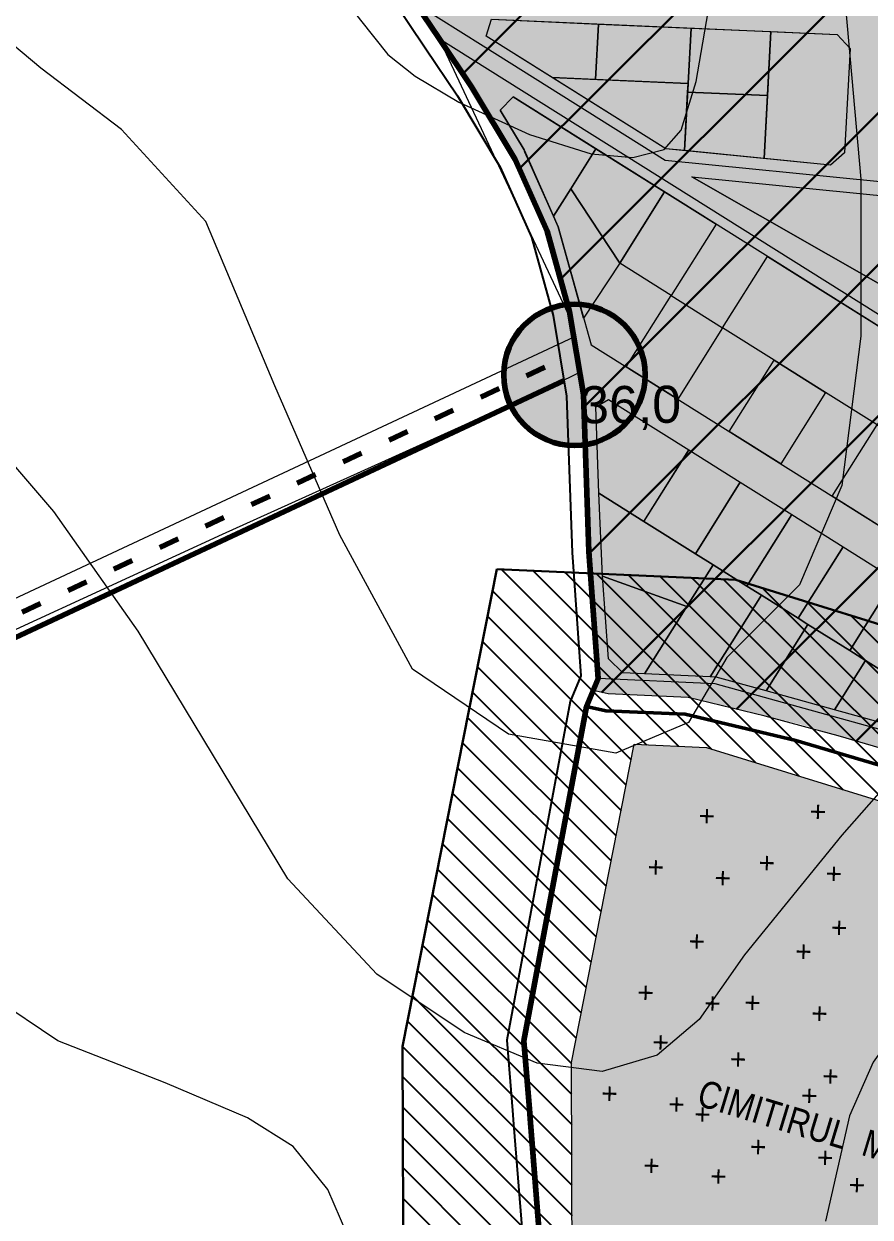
# Model space of a CAD drawing. Header units: metres. Extents: x 783184 to 1587399, y 282652 to 580595.
# Drawn here: x 787192 to 787442.6, y 290599.4 to 290953.1 of the extents above; entities that cross this region are included whole.
import ezdxf

# ---------------------------------------------------------------- set-up
doc = ezdxf.new("R2010")
doc.units = ezdxf.units.M
doc.header["$LTSCALE"] = 0.5
doc.linetypes.add('ACAD_ISO03W100', pattern=[30, 12, -18])
for name, color, linetype in [('atrageri in intravilan', 18, 'CONTINUOUS'), ('cimitire', 42, 'CONTINUOUS'), ('cladiri', 18, 'CONTINUOUS'), ('curbe  de nivelI', 7, 'CONTINUOUS'), ('denumire strazi', 3, 'CONTINUOUS'), ('Legenda', 7, 'CONTINUOUS'), ('Limita intravilan existent', 1, 'CONTINUOUS'), ('Limita intravilan propus', 5, 'CONTINUOUS'), ('strazi', 7, 'CONTINUOUS')]:
    doc.layers.add(name, color=color, linetype=linetype)
doc.layers.add('cote de nivel', color=1, linetype='CONTINUOUS', lineweight=211)
doc.layers.add('Limite proprietati', color=7, linetype='CONTINUOUS', lineweight=5)
doc.styles.add('arial', font='arial.ttf')
doc.styles.add('Arial Norrov', font='ARIALN.TTF')
doc.styles.get("Standard").update_dxf_attribs({"font": 'arial.ttf'})

msp = doc.modelspace()

# ---------------------------------------------------------------- hatches: boundary and pattern name
at = {"layer": 'atrageri in intravilan', "linetype": 'ByBlock', "lineweight": 30, "true_color": 0xffff66}
msp.add_hatch(color=51, dxfattribs=at).paths.add_polyline_path([(787622.819, 291089.142), (787626.221, 291147.73), (787200.876, 291166.532), (787215.809, 291133.85), (787227.791, 291103.978), (787245.229, 291069.62), (787267.483, 291025.199), (787287.192, 290989.503), (787305.485, 290962.905), (787314.96, 290948.756), (787324.583, 290934.385), (787337.51, 290912.87), (787346.978, 290891.575), (787353.599, 290867.695), (787357.706, 290843.217), (787359.309, 290796.625), (787362.016, 290759.053), (787360.53012, 290755.44407), (787365.03235, 290754.38587), (787388.51964, 290753.40557), (787421.87725, 290745.46328), (787488.9317, 290725.68441), (787528.7852, 290718.02846), (787529.95703, 290722.86798), (787538.96346, 290726.91124), (787569.11817, 290788.52623), (787571.32933, 290793.0486), (787599.47128, 290850.529), (787605.59416, 290886.63828), (787607.05698, 290894.81402), (787611.54047, 290894.86351)])
at = {"layer": 'atrageri in intravilan', "linetype": 'ByBlock', "lineweight": 30}
h = msp.add_hatch(dxfattribs=at)
h.set_pattern_fill('ANSI31', color=6, scale=10, style=0)
h.paths.add_polyline_path([(787622.819, 291089.142), (787626.221, 291147.73), (787200.876, 291166.532), (787215.809, 291133.85), (787227.791, 291103.978), (787245.229, 291069.62), (787267.483, 291025.199), (787287.192, 290989.503), (787305.485, 290962.905), (787314.96, 290948.756), (787324.583, 290934.385), (787337.51, 290912.87), (787346.978, 290891.575), (787353.599, 290867.695), (787357.706, 290843.217), (787359.309, 290796.625), (787362.016, 290759.053), (787360.53012, 290755.44407), (787365.03235, 290754.38587), (787388.51964, 290753.40557), (787421.87725, 290745.46328), (787488.9317, 290725.68441), (787528.7852, 290718.02846), (787529.95703, 290722.86798), (787538.96346, 290726.91124), (787569.11817, 290788.52623), (787571.32933, 290793.0486), (787599.47128, 290850.529), (787605.59416, 290886.63828), (787607.05698, 290894.81402), (787611.54047, 290894.86351)])
at = {"layer": 'cimitire', "lineweight": 30, "true_color": 0xebb000}
msp.add_hatch(color=40, dxfattribs=at).paths.add_polyline_path([(787639.32095, 290629.22104), (787616.90899, 290644.76253), (787546.59818, 290695.90213), (787453.37307, 290720.26761), (787394.14924, 290738.57912), (787372.75501, 290739.54318), (787354.16109, 290645.19991), (787354.37003, 290582.89647), (787387.92585, 290503.47699), (787395.50754, 290491.71534), (787399.72132, 290479.08128), (787407.75379, 290465.30466), (787421.19719, 290449.30485), (787457.70514, 290415.31671), (787469.62074, 290406.47975)])
at = {"layer": 'Legenda', "lineweight": 25}
h = msp.add_hatch(dxfattribs=at)
h.set_pattern_fill('ANSI31', color=16, scale=2, angle=90, style=0)
h.set_pattern_definition([(135, (4840.457, 0), (-4.49012806, -4.49012806), [])])
h.paths.add_polyline_path([(787568.37447, 290741.89018), (787467.08632, 290768.36303), (787402.79917, 290788.24007), (787332.01934, 290791.42953), (787304.14473, 290649.99712), (787304.40399, 290572.68677), (787343.55387, 290480.02734), (787350.06917, 290469.92001), (787353.9246, 290458.36035), (787366.71714, 290436.41967), (787384.88607, 290414.79573), (787425.67849, 290376.81884), (787479.48102, 290336.91729), (787710.78149, 290640.51244), (787645.86385, 290685.52935)])
h.paths.add_polyline_path([(787372.75501, 290739.54318), (787394.14924, 290738.57912), (787453.37307, 290720.26761), (787546.59818, 290695.90213), (787616.90899, 290644.76253), (787639.32095, 290629.22104), (787469.62074, 290406.47975), (787457.70514, 290415.31671), (787421.19719, 290449.30485), (787407.75379, 290465.30466), (787399.72132, 290479.08128), (787395.50754, 290491.71534), (787387.92585, 290503.47699), (787354.37003, 290582.89647), (787354.16109, 290645.19991)], flags=16)
at = {"layer": 'strazi', "lineweight": 80}
msp.add_hatch(color=255, dxfattribs=at).paths.add_polyline_path([(787375.95622, 290849.03111, 1), (787334.07416, 290849.03111, 1)])

# ---------------------------------------------------------------- linework, layer by layer
at = {"layer": 'curbe  de nivelI', "color": 21, "lineweight": 5}
for points in [[(787260.01122, 290991.02246), (787267.38369, 290984.50414), (787280.71084, 290968.34998), (787291.62773, 290954.17965), (787299.70908, 290943.97699), (787307.85176, 290937.54658), (787320.7536, 290929.89461), (787341.73673, 290920.25879), (787360.0261, 290914.59067), (787372.3608, 290913.45701), (787381.57638, 290915.866), (787386.68039, 290921.53412), (787391.07553, 290935.98783), (787395.61246, 290962.48633), (787402.15601, 290992.30779)], [(787435.33503, 290958.04326), (787439.87434, 290907.00313), (787439.87434, 290860.49995), (787434.2002, 290816.2652), (787421.71711, 290786.77533), (787400.15546, 290765.22508), (787388.80725, 290745.94325), (787367.24554, 290736.86948), (787335.4705, 290742.54058), (787307.09989, 290761.82241), (787285.53818, 290801.52025), (787266.24618, 290845.75503), (787245.81936, 290894.52669), (787220.85323, 290921.74809), (787197.02193, 290939.89567), (787168.65131, 290963.71436)], [(787508.12652, 290956.33956), (787512.9488, 290928.49212), (787514.02045, 290902.51905), (787511.92396, 290868.43007), (787502.80813, 290819.03859), (787491.29336, 290789.78736), (787475.9403, 290763.41328), (787455.30964, 290736.55968), (787434.19925, 290712.58323), (787405.41233, 290677.09812), (787391.97841, 290657.91697), (787379.50407, 290647.36733), (787363.19143, 290642.57203), (787344.00019, 290644.9697), (787322.40996, 290654.08073), (787296.5017, 290671.34377), (787270.11372, 290699.63596), (787225.80622, 290773.04102), (787200.85754, 290808.52617), (787185.98427, 290825.78918)], [(787487.17524, 290677.61665), (787468.01902, 290670.52552), (787456.66724, 290663.78895), (787443.54167, 290645.35197), (787436.44675, 290629.39689), (787429.35189, 290598.19586)], [(787289.45127, 290590.20892), (787282.00162, 290607.5822), (787271.71404, 290620.34629), (787258.23374, 290628.85566), (787233.75638, 290639.13782), (787202.0549, 290651.67848), (787182.89873, 290664.44253)]]:
    msp.add_lwpolyline(points, dxfattribs=at)
at = {"layer": 'Legenda', "color": 16, "lineweight": 30}
msp.add_lwpolyline([(787332.01934, 290791.42953), (787402.79917, 290788.24007), (787467.08632, 290768.36303), (787568.37447, 290741.89018), (787645.86385, 290685.52935), (787710.78149, 290640.51244), (787479.48102, 290336.91729), (787425.67849, 290376.81884), (787384.88607, 290414.79573), (787366.71714, 290436.41967), (787353.9246, 290458.36035), (787350.06917, 290469.92001), (787343.55387, 290480.02734), (787304.40399, 290572.68677), (787304.14473, 290649.99712)], close=True, dxfattribs=at)
at = {"layer": 'Limita intravilan existent', "color": 0, "lineweight": 50}
msp.add_lwpolyline([(787487.75, 290720.82), (787420.59, 290740.63), (787387.83, 290748.43), (787364.35, 290749.41), (787358.602, 290750.761), (787340.055, 290651.61), (787341.667, 290631.357), (787341.985, 290627.369), (787345.775, 290579.767)], dxfattribs=at)
at = {"layer": 'Limita intravilan propus', "color": 0, "lineweight": 50}
msp.add_lwpolyline([(787305.485, 290962.905), (787314.96, 290948.756), (787324.583, 290934.385), (787337.51, 290912.87), (787346.978, 290891.575), (787353.599, 290867.695), (787357.706, 290843.217), (787359.309, 290796.625), (787362.016, 290759.053), (787358.602, 290750.761), (787340.055, 290651.61), (787341.667, 290631.357), (787341.985, 290627.369), (787345.775, 290579.767)], dxfattribs=at)
at = {"layer": 'Limita intravilan propus', "color": 1, "lineweight": 211}
msp.add_lwpolyline([(787305.485, 290962.905), (787314.96, 290948.756), (787324.583, 290934.385), (787337.51, 290912.87), (787346.978, 290891.575), (787353.599, 290867.695), (787357.706, 290843.217), (787359.309, 290796.625), (787362.016, 290759.053), (787358.602, 290750.761), (787340.055, 290651.61), (787341.667, 290631.357), (787341.985, 290627.369), (787345.775, 290579.767)], dxfattribs=at)
msp.add_lwpolyline([(787305.485, 290962.905), (787314.96, 290948.756), (787324.583, 290934.385), (787337.51, 290912.87), (787346.978, 290891.575), (787353.599, 290867.695), (787357.706, 290843.217), (787359.309, 290796.625), (787362.016, 290759.053), (787358.602, 290750.761), (787340.055, 290651.61), (787341.667, 290631.357), (787341.985, 290627.369), (787345.775, 290579.767)], dxfattribs=at)
at = {"layer": 'Limita intravilan propus', "color": 0, "lineweight": 25}
msp.add_lwpolyline([(787301.34773, 290960.09716), (787310.80549, 290945.9739), (787320.36023, 290931.70485), (787333.06597, 290910.55809), (787342.25874, 290889.88214), (787348.71108, 290866.61043), (787352.72031, 290842.71518), (787354.31518, 290796.35929), (787356.94432, 290759.86794), (787353.78211, 290752.18749), (787335.01802, 290651.87594), (787336.68276, 290630.96029), (787337.00082, 290626.97157), (787340.51299, 290582.85904)], dxfattribs=at)
msp.add_lwpolyline([(787301.34773, 290960.09716), (787310.80549, 290945.9739), (787320.36023, 290931.70485), (787333.06597, 290910.55809), (787342.25874, 290889.88214), (787348.71108, 290866.61043), (787352.72031, 290842.71518), (787354.31518, 290796.35929), (787356.94432, 290759.86794), (787353.78211, 290752.18749), (787335.01802, 290651.87594), (787336.68276, 290630.96029), (787337.00082, 290626.97157), (787340.51299, 290582.85904)], dxfattribs=at)
at = {"layer": 'Limite proprietati', "color": 0, "lineweight": 5}
for points in [[(787445.58, 290906.29), (787381.93, 290912.6), (787327.99, 290946.48), (787308.14, 290958.94), (787287.19, 290989.5), (787267.48, 291025.2), (787245.23, 291069.62), (787229.29, 291101.03), (787227.79, 291103.98), (787227.79, 291106.61), (787227.80284, 291106.60214)], [(787330.47, 290954.42), (787362.16, 290953.02), (787361.3, 290936.59), (787348.47, 290937.16), (787328.91, 290949.44), (787330.47, 290954.42), (787330.47, 290954.42)], [(787362.16, 290953.02), (787389.57, 290951.81), (787388.7, 290935.38), (787361.3, 290936.59), (787362.16, 290953.02), (787362.16, 290953.02)], [(787389.57, 290951.81), (787413.23, 290950.76), (787412.23, 290931.79), (787388.56, 290932.84), (787388.7, 290935.38), (787389.57, 290951.81), (787389.57, 290951.81)], [(787314.96, 290948.76), (787573.61, 290786.33), (787542.66, 290723.09), (787534.24, 290719.31), (787396.73, 290757.47), (787362.02, 290759.05), (787359.31, 290796.63), (787357.71, 290843.22), (787356.60826, 290849.78219)], [(787353.98714, 290865.3941), (787314.96, 290948.76)], [(787413.23, 290950.76), (787432.87, 290949.9), (787436.66, 290945.72), (787435.02, 290914.81), (787430.83, 290911.21), (787411.24, 290913.15), (787413.23, 290950.76), (787413.23, 290950.76)], [(787348.47, 290937.16), (787388.7, 290935.38), (787387.64, 290915.49), (787382.11, 290916.04), (787348.47, 290937.16), (787348.47, 290937.16)], [(787336.9, 290931.43), (787361.4, 290916.05), (787353.96, 290904.19), (787348.84, 290896.04), (787340.37, 290915.07), (787340.09, 290915.7), (787333.03, 290927.45), (787336.9, 290931.43), (787336.9, 290931.43)], [(787388.56, 290932.84), (787412.23, 290931.79), (787411.24, 290913.15), (787387.64, 290915.49), (787388.56, 290932.84), (787388.56, 290932.84)], [(787361.4, 290916.05), (787381.73, 290903.28), (787368.43, 290882.11), (787353.96, 290904.19), (787361.4, 290916.05), (787361.4, 290916.05)], [(787346.03137, 290902.3503), (787346.03851, 290902.32757)], [(787353.96, 290904.19), (787368.43, 290882.11), (787357.75, 290865.88), (787355.27, 290874.8), (787350.25, 290892.86), (787348.84, 290896.04), (787353.96, 290904.19), (787353.96, 290904.19)], [(787381.73, 290903.28), (787396.97, 290893.71), (787383.68, 290872.54), (787368.43, 290882.11), (787381.73, 290903.28), (787381.73, 290903.28)], [(787412.22, 290884.14), (787457.95, 290855.42), (787444.65, 290834.25), (787429.41, 290843.82), (787414.16, 290853.39), (787398.92, 290862.97), (787412.22, 290884.14), (787412.22, 290884.14)], [(787383.68, 290872.54), (787398.92, 290862.97), (787385.63, 290841.8), (787370.38, 290851.37), (787383.68, 290872.54), (787383.68, 290872.54)], [(787354.85124, 290860.24736), (787353.98714, 290865.3941)], [(787359.75924, 290858.63261), (787359.99257, 290857.88955)], [(787414.16, 290853.39), (787429.41, 290843.82), (787416.11, 290822.65), (787400.87, 290832.22), (787414.16, 290853.39), (787414.16, 290853.39)], [(787365.07, 290841.72), (787388.89, 290826.76), (787375.62, 290805.64), (787375.59, 290805.59), (787362.21, 290813.99), (787361.33, 290839.57), (787365.07, 290841.72), (787365.07, 290841.72)], [(787444.65, 290834.25), (787459.9, 290824.68), (787453.77, 290814.92), (787446.6, 290803.51), (787431.36, 290813.08), (787444.65, 290834.25), (787444.65, 290834.25)], [(787388.89, 290826.76), (787404.13, 290817.19), (787390.84, 290796.01), (787375.59, 290805.59), (787388.89, 290826.76), (787388.89, 290826.76)], [(787404.13, 290817.19), (787419.38, 290807.61), (787406.08, 290786.44), (787396.08, 290792.72), (787390.84, 290796.01), (787404.13, 290817.19), (787404.13, 290817.19)], [(787362.21, 290813.99), (787375.59, 290805.59), (787390.84, 290796.01), (787396.08, 290792.72), (787388.35, 290780.4), (787363.34, 290789.35), (787362.21, 290813.99), (787362.21, 290813.99)], [(787419.38, 290807.61), (787434.62, 290798.04), (787421.32, 290776.87), (787410.4, 290783.73), (787406.08, 290786.44), (787419.38, 290807.61), (787419.38, 290807.61)], [(787434.62, 290798.04), (787449.86, 290788.47), (787436.57, 290767.3), (787424.2, 290775.06), (787421.32, 290776.87), (787434.62, 290798.04), (787434.62, 290798.04)], [(787396.08, 290792.72), (787406.08, 290786.44), (787410.4, 290783.73), (787395.21, 290759.55), (787375.8, 290760.43), (787388.35, 290780.4), (787396.08, 290792.72), (787396.08, 290792.72)], [(787363.34, 290789.35), (787388.35, 290780.4), (787375.8, 290760.43), (787369.39, 290760.72), (787365.11, 290764.89), (787363.34, 290789.35), (787363.34, 290789.35)], [(787449.86, 290788.47), (787465.11, 290778.9), (787451.81, 290757.72), (787441.27, 290764.34), (787436.57, 290767.3), (787449.86, 290788.47), (787449.86, 290788.47)], [(787410.4, 290783.73), (787421.32, 290776.87), (787424.2, 290775.06), (787411.83, 290755.36), (787397.05, 290759.46), (787395.21, 290759.55), (787410.4, 290783.73), (787410.4, 290783.73)], [(787424.2, 290775.06), (787436.57, 290767.3), (787441.27, 290764.34), (787432.09, 290749.74), (787411.83, 290755.36), (787424.2, 290775.06), (787424.2, 290775.06)], [(787441.27, 290764.34), (787451.81, 290757.72), (787467.05, 290748.15), (787462.71, 290741.24), (787432.09, 290749.74), (787441.27, 290764.34), (787441.27, 290764.34)]]:
    msp.add_lwpolyline(points, dxfattribs=at)
at = {"layer": 'strazi', "color": 0, "lineweight": 20}
for p, q in [((787389.78, 290907.68), (787610.52, 290885.78)), ((787389.78, 290907.68), (787450.82, 290872.89)), ((787450.82, 290872.89), (787389.78, 290907.68))]:
    msp.add_line(p, q, dxfattribs=at)
for points in [[(787328.91, 290949.44), (787330.47, 290954.42), (787432.87, 290949.9), (787436.66, 290945.72), (787435.02, 290914.81), (787430.83, 290911.21), (787382.11, 290916.04), (787328.91, 290949.44)], [(787354.85124, 290860.24736), (787058.27354, 290721.37974), (787061.42688, 290712.10261), (787061.05283, 290703.84659), (787058.86394, 290697.24689), (787054.63855, 290691.74003), (787041.42208, 290684.96104), (787025.71194, 290676.83308), (786962.49734, 290653.91771), (786864.45443, 290614.50737), (786809.93997, 290590.84921), (786714.70937, 290553.76114), (786703.64024, 290549.72278), (786698.61378, 290547.88897), (786694.6076, 290545.95762), (786686.74932, 290539.71774)], [(786688.20531, 290536.26092), (786700.03826, 290544.69403), (786713.62878, 290548.94584), (786730.40566, 290555.30648), (786823.43351, 290591.85667), (786915.00672, 290630.53276), (786985.54996, 290657.1023), (787012.80026, 290666.94635), (787034.48136, 290675.28775), (787047.50387, 290682.45094), (787059.33497, 290690.62158), (787066.6913, 290699.68015), (787068.1875, 290708.18377), (787068.1875, 290713.51988), (787068.51999, 290717.68631), (787073.1887, 290720.68307), (787081.70875, 290724.68728), (787154.63483, 290757.54915), (787250.77978, 290801.77479), (787353.42212, 290848.28002), (787356.60826, 290849.78219)]]:
    msp.add_lwpolyline(points, dxfattribs=at)
msp.add_lwpolyline([(787336.9, 290931.43), (787333.03, 290927.45), (787340.09, 290915.7), (787350.25, 290892.86), (787359.96, 290857.91), (787545.09, 290741.66), (787550.23, 290743.12), (787568.82, 290781.1), (787567.19, 290786.82), (787336.9, 290931.43)], close=True, dxfattribs=at)
at = {"layer": 'strazi', "linetype": 'ACAD_ISO03W100', "lineweight": 80}
msp.add_lwpolyline([(787346.27901, 290851.30595), (786924.22689, 290653.50149), (786505.61399, 290454.87114)], dxfattribs=at)
at = {"layer": 'strazi', "lineweight": 80}
msp.add_lwpolyline([(787352.0132, 290847.36714), (786926.77315, 290648.06858), (786507.90944, 290449.23006)], dxfattribs=at)
at = {"layer": 'strazi', "lineweight": 20}
for points in [[(787545.09, 290741.66), (787538.78971, 290726.81993), (787530.39629, 290722.92575), (787528.89756, 290717.73346), (787488.08832, 290725.90639), (787433.11591, 290742.01086), (787411.55357, 290747.83826), (787388.7478, 290753.38271), (787364.99908, 290754.43746), (787360.54149, 290755.47168)], [(787372.75501, 290739.54318), (787394.14924, 290738.57912), (787453.37307, 290720.26761), (787546.59818, 290695.90213), (787616.90899, 290644.76253), (787639.32095, 290629.22104), (787469.62074, 290406.47975), (787457.70514, 290415.31671), (787421.19719, 290449.30485), (787407.75379, 290465.30466), (787399.72132, 290479.08128), (787395.50754, 290491.71534), (787387.92585, 290503.47699), (787354.37003, 290582.89647), (787354.16109, 290645.19991), (787372.75501, 290739.54318)]]:
    msp.add_lwpolyline(points, dxfattribs=at)
at = {"layer": 'strazi', "lineweight": 80}
msp.add_circle((787355.01519, 290849.03111), 20.94103, dxfattribs=at)

# ---------------------------------------------------------------- texts
at = {"layer": 'cladiri', "color": 0, "lineweight": 30}
for p in [(787424.63972, 290716.67188), (787391.71542, 290715.39), (787376.58397, 290700.2175), (787409.50827, 290701.49938), (787396.41912, 290697.01679), (787429.34342, 290698.29867), (787430.8874, 290682.27147), (787388.72208, 290678.21605), (787420.3634, 290675.2251), (787373.59063, 290663.04355), (787405.23195, 290660.0526), (787393.42578, 290659.84284), (787425.0671, 290656.8519), (787378.03251, 290648.30588), (787400.99956, 290643.29949), (787428.32145, 290638.26092), (787362.90106, 290633.13338), (787422.07376, 290632.49609), (787382.73622, 290629.93268), (787390.43245, 290626.94138), (787406.94232, 290617.32359), (787426.77747, 290614.12288), (787375.301, 290611.76888), (787395.13615, 290608.56817), (787436.18406, 290606.0044)]:
    msp.add_text('+', height=6, rotation=358.42, dxfattribs=at).set_placement(p)
at = {"layer": 'cote de nivel', "color": 32, "lineweight": 30, "style": 'arial'}
msp.add_text('36,0', height=11, rotation=0.3467557, dxfattribs=at).set_placement((787356.73599, 290834.65268))
at = {"layer": 'denumire strazi', "color": 0, "linetype": 'Continuous', "lineweight": 18, "insert": (787390.86393, 290632.54389), "char_height": 8, "width": 153.8412698, "attachment_point": 7, "rotation": 343.1544503, "style": 'Arial Norrov'}
msp.add_mtext('CIMITIRUL\\~\\~MUSULMAN', dxfattribs=at)

doc.saveas('drawing.dxf')
